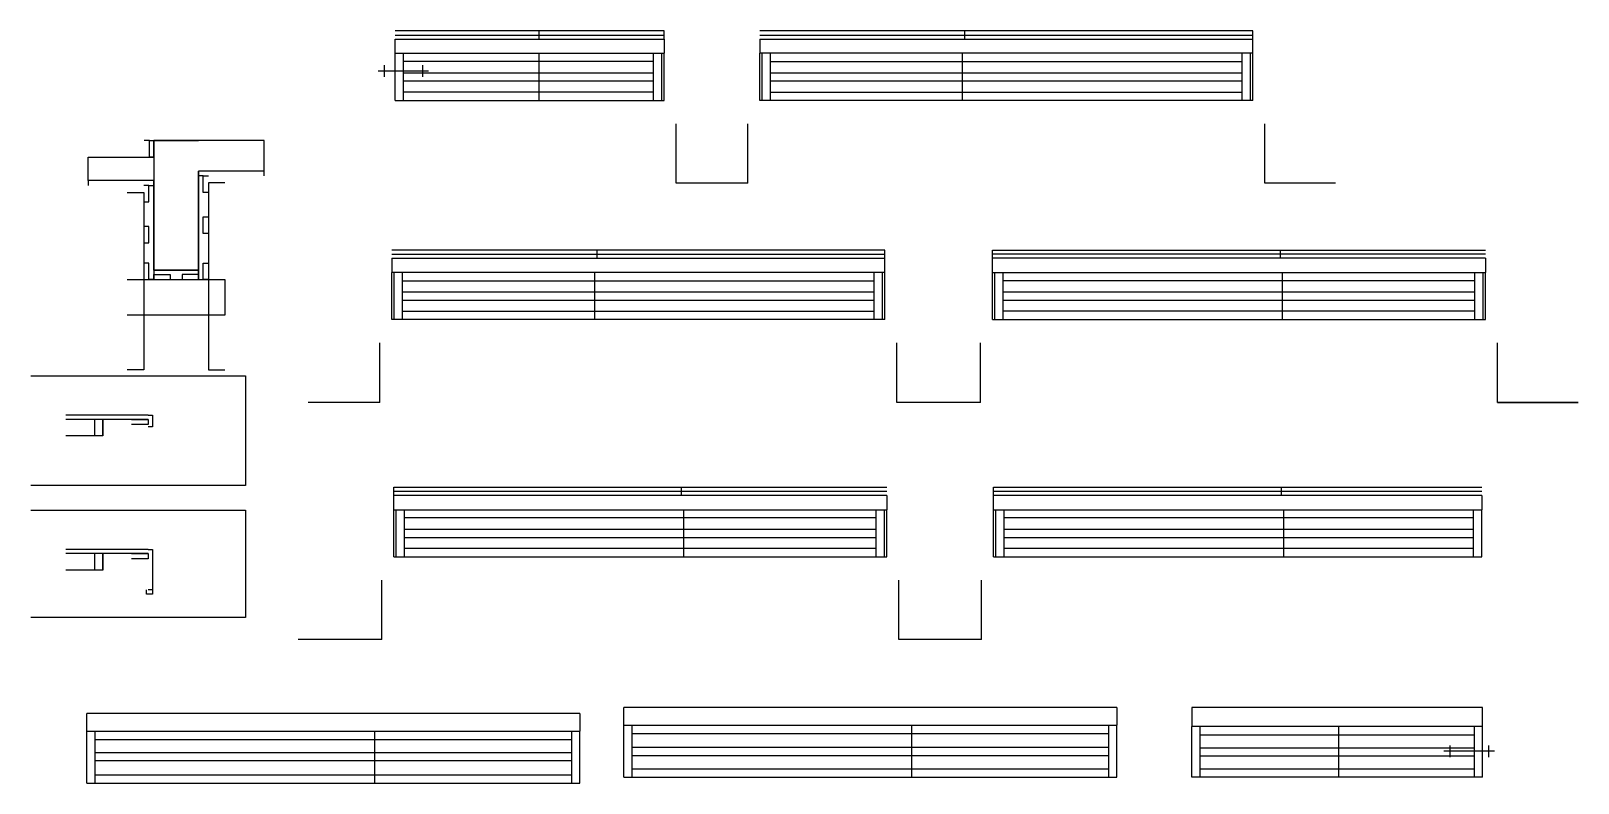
# Model space of a CAD drawing. Header units: metres. Extents: x 3013 to 4325, y 4113 to 4751.
import ezdxf

# ---------------------------------------------------------------- set-up
doc = ezdxf.new("R2010")
doc.units = ezdxf.units.M
for name, color, linetype in [('CONCRETO', 7, 'Continuous'), ('COTA', 7, 'Continuous'), ('Cotas', 7, 'Continuous'), ('Madeira', 7, 'Continuous'), ('NOMENCLATURA', 7, 'Continuous'), ('Painéis', 7, 'Continuous'), ('SARR_2.2x7', 7, 'Continuous'), ('SARR_3.5x7', 7, 'Continuous')]:
    doc.layers.add(name, color=color, linetype=linetype)

msp = doc.modelspace()

# ---------------------------------------------------------------- linework, layer by layer
at = {"layer": 'CONCRETO', "color": 7, "lineweight": 25}
for points in [[(3155.3, 4628.4), (3155.3, 4548.4), (3117.3, 4548.4), (3117.3, 4624.4), (3061.7, 4624.4), (3061.7, 4644.4), (3117.3, 4644.4), (3117.3, 4658.4), (3155.3, 4658.4)], [(3210.9, 4632.4), (3210.9, 4658.4), (3155.3, 4658.4), (3155.3, 4658.4), (3117.3, 4658.4), (3117.3, 4548.4), (3155.3, 4548.4), (3155.3, 4632.4)]]:
    msp.add_lwpolyline(points, dxfattribs=at)
at = {"layer": 'COTA', "color": 7, "lineweight": 25}
for p, q in [((3322, 4732.5), (3322, 4744.5)), ((3550, 4744.5), (3550, 4732.5)), ((3631.2, 4744.5), (3631.2, 4732.5)), ((4049.2, 4732.5), (4049.2, 4744.5)), ((3319.3, 4558.5), (3319.3, 4546.5)), ((3737.3, 4546.5), (3737.3, 4558.5)), ((3828.5, 4546.5), (3828.5, 4558.5)), ((4246.5, 4558.5), (4246.5, 4546.5)), ((3320.8, 4345.1), (3320.8, 4357.1)), ((3738.8, 4357.1), (3738.8, 4345.1)), ((3829.4, 4345.1), (3829.4, 4357.1)), ((4243.4, 4357.1), (4243.4, 4345.1)), ((3060.7, 4157.1), (3060.7, 4172.1)), ((3478.7, 4172.1), (3060.7, 4172.1)), ((3478.7, 4172.1), (3478.7, 4157.1)), ((3516, 4162.1), (3516, 4177.1)), ((3934, 4177.1), (3516, 4177.1)), ((3934, 4177.1), (3934, 4162.1)), ((3997.6, 4177.1), (3997.6, 4161.1)), ((4244.1, 4177.1), (3997.6, 4177.1)), ((4244.1, 4161.1), (4244.1, 4177.1))]:
    msp.add_line(p, q, dxfattribs=at)
at = {"layer": 'Cotas', "color": 7, "lineweight": 25}
for points in [[(3013.2, 4458.8), (3195.2, 4458.8), (3195.2, 4365.7), (3013.2, 4365.7)], [(3013.2, 4344.8), (3195.2, 4344.8), (3195.2, 4253.7), (3013.2, 4253.7)]]:
    msp.add_lwpolyline(points, dxfattribs=at)
at = {"layer": 'Madeira', "color": 7, "lineweight": 25}
for points in [[(3109.3, 4644.4), (3113.7, 4644.4), (3113.7, 4658.4), (3109.3, 4658.4)], [(3108.9, 4606.4), (3113.3, 4606.4), (3113.3, 4620.4), (3108.9, 4620.4)], [(3163.7, 4614.4), (3159.3, 4614.4), (3159.3, 4628.4), (3163.7, 4628.4)], [(3163.7, 4579.6), (3159.3, 4579.6), (3159.3, 4593.6), (3163.7, 4593.6)], [(3108.9, 4571.6), (3113.3, 4571.6), (3113.3, 4585.6), (3108.9, 4585.6)], [(3108.9, 4540.4), (3113.3, 4540.4), (3113.3, 4554.4), (3108.9, 4554.4)], [(3163.7, 4540.4), (3159.3, 4540.4), (3159.3, 4554.4), (3163.7, 4554.4)], [(3117.3, 4540.4), (3117.3, 4544.8), (3131.3, 4544.8), (3131.3, 4540.4)], [(3155.3, 4540.4), (3155.3, 4544.8), (3141.3, 4544.8), (3141.3, 4540.4)], [(3074.2, 4421.8), (3074.2, 4407.8), (3042.7, 4407.8)], [(3074.2, 4407.8), (3074.2, 4421.8), (3067.2, 4421.8), (3067.2, 4407.8)], [(3098.6, 4421.8), (3112.6, 4421.8), (3112.6, 4417.4), (3098.6, 4417.4)], [(3074.2, 4307.8), (3074.2, 4293.8), (3042.7, 4293.8)], [(3074.2, 4293.8), (3074.2, 4307.8), (3067.2, 4307.8), (3067.2, 4293.8)], [(3098.6, 4307.8), (3112.6, 4307.8), (3112.6, 4303.4), (3098.6, 4303.4)]]:
    msp.add_lwpolyline(points, dxfattribs=at)
at = {"layer": 'NOMENCLATURA', "color": 7, "lineweight": 25}
for p, q in [((3312.6, 4722.4), (3312.6, 4712.5)), ((3345.3, 4722.4), (3345.3, 4712.5)), ((3307.6, 4717.5), (3350.3, 4717.5)), ((3560.2, 4622.2), (3560.2, 4672.6)), ((3621, 4622.2), (3621, 4672.6)), ((4059.4, 4622.2), (4059.4, 4672.6)), ((3621, 4622.2), (3560.2, 4622.2)), ((4119.2, 4622.2), (4059.4, 4622.2)), ((3309.1, 4436.2), (3309.1, 4486.6)), ((3747.5, 4436.2), (3747.5, 4486.6)), ((3818.3, 4436.2), (3818.3, 4486.6)), ((4256.7, 4436.2), (4256.7, 4486.6)), ((3309.1, 4436.2), (3248.2, 4436.2)), ((3818.3, 4436.2), (3747.5, 4436.2)), ((4256.7, 4436.2), (4325, 4436.2)), ((4325, 4436.2), (4256.7, 4436.2)), ((3310.6, 4234.8), (3310.6, 4285.2)), ((3749, 4234.8), (3749, 4285.2)), ((3819.2, 4234.8), (3819.2, 4285.2)), ((3310.6, 4234.8), (3239.7, 4234.8)), ((3819.2, 4234.8), (3749, 4234.8)), ((4254, 4140.1), (4211.2, 4140.1)), ((4216.2, 4145.1), (4216.2, 4135.2)), ((4249, 4145.1), (4249, 4135.2))]:
    msp.add_line(p, q, dxfattribs=at)
at = {"layer": 'Painéis', "color": 7, "lineweight": 25}
for p, q in [((3444, 4744.5), (3444, 4751.5)), ((3805.1, 4744.5), (3805.1, 4751.5)), ((3322, 4732.5), (3550, 4732.5)), ((3322, 4692.5), (3322, 4732.5)), ((3444, 4692.5), (3444, 4732.5)), ((3548, 4692.5), (3548, 4732.5)), ((3550, 4692.5), (3550, 4732.5)), ((4049.2, 4732.5), (3631.2, 4732.5)), ((3631.2, 4692.5), (3631.2, 4732.5)), ((3633.2, 4692.5), (3633.2, 4732.5)), ((3803.2, 4692.5), (3803.2, 4732.5)), ((4047.2, 4692.5), (4047.2, 4732.5)), ((4049.2, 4692.5), (4049.2, 4732.5)), ((3322, 4692.5), (3550, 4692.5)), ((4049.2, 4692.5), (3631.2, 4692.5)), ((3493.3, 4558.5), (3493.3, 4565.5)), ((4072.6, 4558.5), (4072.6, 4565.5)), ((3737.3, 4546.5), (3319.3, 4546.5)), ((3319.3, 4506.5), (3319.3, 4546.5)), ((3321.3, 4506.5), (3321.3, 4546.5)), ((3491.3, 4506.5), (3491.3, 4546.5)), ((3735.3, 4506.5), (3735.3, 4546.5)), ((3737.3, 4506.5), (3737.3, 4546.5)), ((3828.5, 4546.5), (4246.5, 4546.5)), ((3828.5, 4506.5), (3828.5, 4546.5)), ((3830.5, 4506.5), (3830.5, 4546.5)), ((4074.5, 4506.5), (4074.5, 4546.5)), ((4244.5, 4506.5), (4244.5, 4546.5)), ((4246.5, 4506.5), (4246.5, 4546.5)), ((3737.3, 4506.5), (3319.3, 4506.5)), ((3828.5, 4506.5), (4246.5, 4506.5)), ((3112.6, 4425.4), (3042.7, 4425.4)), ((3112.6, 4421.8), (3042.7, 4421.8)), ((3564.8, 4357.1), (3564.8, 4364.1)), ((4073.4, 4357.1), (4073.4, 4364.1)), ((3320.8, 4345.1), (3738.8, 4345.1)), ((3320.8, 4305.1), (3320.8, 4345.1)), ((3322.8, 4305.1), (3322.8, 4345.1)), ((3566.8, 4305.1), (3566.8, 4345.1)), ((3736.8, 4305.1), (3736.8, 4345.1)), ((3738.8, 4305.1), (3738.8, 4345.1)), ((3829.4, 4345.1), (4243.4, 4345.1)), ((3829.4, 4305.1), (3829.4, 4345.1)), ((3831.4, 4305.1), (3831.4, 4345.1)), ((4075.4, 4305.1), (4075.4, 4345.1)), ((4243.4, 4305.1), (4243.4, 4345.1)), ((3112.6, 4311.4), (3042.7, 4311.4)), ((3112.6, 4307.8), (3042.7, 4307.8)), ((3320.8, 4305.1), (3738.8, 4305.1)), ((3829.4, 4305.1), (4243.4, 4305.1)), ((3516, 4162.1), (3934, 4162.1)), ((3516, 4118.1), (3516, 4162.1)), ((3760, 4118.1), (3760, 4162.1)), ((3934, 4118.1), (3934, 4162.1)), ((4244.1, 4161.1), (3997.6, 4161.1)), ((3997.6, 4118.1), (3997.6, 4161.1)), ((4122.1, 4118.1), (4122.1, 4161.1)), ((4244.1, 4118.1), (4244.1, 4161.1)), ((3060.7, 4157.1), (3478.7, 4157.1)), ((3060.7, 4113.1), (3060.7, 4157.1)), ((3304.7, 4113.1), (3304.7, 4157.1)), ((3478.7, 4113.1), (3478.7, 4157.1)), ((3060.7, 4113.1), (3478.7, 4113.1)), ((3516, 4118.1), (3934, 4118.1)), ((4244.1, 4118.1), (3997.6, 4118.1))]:
    msp.add_line(p, q, dxfattribs=at)
for points in [[(3322, 4744.5), (3550, 4744.5), (3550, 4751.5), (3322, 4751.5)], [(3631.2, 4744.5), (4049.2, 4744.5), (4049.2, 4751.5), (3631.2, 4751.5)], [(3113.7, 4658.4), (3117.3, 4658.4), (3117.3, 4644.4), (3113.7, 4644.4)], [(3210.9, 4628.4), (3210.9, 4632.4), (3155.3, 4632.4), (3155.3, 4628.4)], [(3117.3, 4620.4), (3117.3, 4624.4), (3061.7, 4624.4), (3061.7, 4620.4)], [(3113.3, 4620.4), (3117.3, 4620.4), (3117.3, 4540.4), (3113.3, 4540.4)], [(3159.3, 4628.4), (3155.3, 4628.4), (3155.3, 4540.4), (3159.3, 4540.4)], [(3319.3, 4558.5), (3737.3, 4558.5), (3737.3, 4565.5), (3319.3, 4565.5)], [(4246.5, 4558.5), (3828.5, 4558.5), (3828.5, 4565.5), (4246.5, 4565.5)], [(3155.3, 4544.8), (3155.3, 4548.4), (3117.3, 4548.4), (3117.3, 4544.8)], [(3112.6, 4425.4), (3116.2, 4425.4), (3116.2, 4415.4), (3112.6, 4415.4)], [(3738.8, 4357.1), (3320.8, 4357.1), (3320.8, 4364.1), (3738.8, 4364.1)], [(4243.4, 4357.1), (3829.4, 4357.1), (3829.4, 4364.1), (4243.4, 4364.1)], [(3112.6, 4311.4), (3116.2, 4311.4), (3116.2, 4277), (3112.6, 4277)], [(3116.2, 4277), (3116.2, 4273.4), (3111.2, 4273.4), (3111.2, 4277)]]:
    msp.add_lwpolyline(points, dxfattribs=at)
at = {"layer": 'SARR_2.2x7', "color": 7, "lineweight": 25}
for p, q in [((3322, 4748), (3444, 4748)), ((3444, 4748), (3550, 4748)), ((3631.2, 4748), (3805.1, 4748)), ((3805.1, 4748), (4049.2, 4748)), ((3329, 4692.5), (3329, 4732.5)), ((3444, 4725.5), (3329, 4725.5)), ((3541, 4725.5), (3444, 4725.5)), ((3541, 4692.5), (3541, 4732.5)), ((3640.2, 4692.5), (3640.2, 4732.5)), ((3640.2, 4725.5), (3803.2, 4725.5)), ((3803.2, 4725.5), (4040.2, 4725.5)), ((4040.2, 4692.5), (4040.2, 4732.5)), ((3329, 4716), (3444, 4716)), ((3444, 4716), (3541, 4716)), ((3640.2, 4716), (3803.2, 4716)), ((3803.2, 4716), (4040.2, 4716)), ((3329, 4709), (3444, 4709)), ((3444, 4699.5), (3329, 4699.5)), ((3444, 4709), (3541, 4709)), ((3541, 4699.5), (3444, 4699.5)), ((3640.2, 4709), (3803.2, 4709)), ((3640.2, 4699.5), (3803.2, 4699.5)), ((3803.2, 4709), (4040.2, 4709)), ((3803.2, 4699.5), (4040.2, 4699.5)), ((3319.3, 4562), (3493.3, 4562)), ((3493.3, 4562), (3737.3, 4562)), ((4072.6, 4562), (3828.5, 4562)), ((4246.5, 4562), (4072.6, 4562)), ((3328.3, 4506.5), (3328.3, 4546.5)), ((3328.3, 4539.5), (3491.3, 4539.5)), ((3491.3, 4539.5), (3728.3, 4539.5)), ((3728.3, 4506.5), (3728.3, 4546.5)), ((3837.5, 4506.5), (3837.5, 4546.5)), ((4074.5, 4539.5), (3837.5, 4539.5)), ((4237.5, 4539.5), (4074.5, 4539.5)), ((4237.5, 4506.5), (4237.5, 4546.5)), ((3328.3, 4530), (3491.3, 4530)), ((3491.3, 4530), (3728.3, 4530)), ((3837.5, 4530), (4074.5, 4530)), ((4074.5, 4530), (4237.5, 4530)), ((3328.3, 4523), (3491.3, 4523)), ((3328.3, 4513.5), (3491.3, 4513.5)), ((3491.3, 4523), (3728.3, 4523)), ((3491.3, 4513.5), (3728.3, 4513.5)), ((3837.5, 4523), (4074.5, 4523)), ((4074.5, 4513.5), (3837.5, 4513.5)), ((4074.5, 4523), (4237.5, 4523)), ((4237.5, 4513.5), (4074.5, 4513.5)), ((3564.8, 4360.6), (3320.8, 4360.6)), ((3738.8, 4360.6), (3564.8, 4360.6)), ((4073.4, 4360.6), (3829.4, 4360.6)), ((4243.4, 4360.6), (4073.4, 4360.6)), ((3329.8, 4305.1), (3329.8, 4345.1)), ((3729.8, 4305.1), (3729.8, 4345.1)), ((3838.4, 4305.1), (3838.4, 4345.1)), ((4236.4, 4305.1), (4236.4, 4345.1)), ((3566.8, 4338.1), (3329.8, 4338.1)), ((3729.8, 4338.1), (3566.8, 4338.1)), ((4075.4, 4338.1), (3838.4, 4338.1)), ((4236.4, 4338.1), (4075.4, 4338.1)), ((3329.8, 4328.6), (3566.8, 4328.6)), ((3329.8, 4321.6), (3566.8, 4321.6)), ((3566.8, 4328.6), (3729.8, 4328.6)), ((3566.8, 4321.6), (3729.8, 4321.6)), ((3838.4, 4328.6), (4075.4, 4328.6)), ((3838.4, 4321.6), (4075.4, 4321.6)), ((4075.4, 4328.6), (4236.4, 4328.6)), ((4075.4, 4321.6), (4236.4, 4321.6)), ((3566.8, 4312.1), (3329.8, 4312.1)), ((3729.8, 4312.1), (3566.8, 4312.1)), ((4075.4, 4312.1), (3838.4, 4312.1)), ((4236.4, 4312.1), (4075.4, 4312.1)), ((3522.9, 4118.1), (3522.9, 4162.1)), ((3927, 4118.1), (3927, 4162.1)), ((4004.6, 4118.1), (4004.6, 4161.1)), ((4237.1, 4118.1), (4237.1, 4161.1)), ((3067.7, 4113.1), (3067.7, 4157.1)), ((3067.7, 4150.1), (3304.7, 4150.1)), ((3304.7, 4150.1), (3471.8, 4150.1)), ((3471.8, 4113.1), (3471.8, 4157.1)), ((3522.9, 4155.1), (3760, 4155.1)), ((3760, 4155.1), (3927, 4155.1)), ((4004.6, 4154.1), (4122.1, 4154.1)), ((4122.1, 4154.1), (4237.1, 4154.1)), ((3067.7, 4139.1), (3304.7, 4139.1)), ((3304.7, 4139.1), (3471.8, 4139.1)), ((3522.9, 4143.6), (3760, 4143.6)), ((3522.9, 4136.6), (3760, 4136.6)), ((3760, 4143.6), (3927, 4143.6)), ((3760, 4136.6), (3927, 4136.6)), ((4004.6, 4143.1), (4122.1, 4143.1)), ((4004.6, 4136.1), (4122.1, 4136.1)), ((4122.1, 4143.1), (4237.1, 4143.1)), ((4122.1, 4136.1), (4237.1, 4136.1)), ((3067.7, 4132.1), (3304.7, 4132.1)), ((3067.7, 4120.1), (3304.7, 4120.1)), ((3304.7, 4132.1), (3471.8, 4132.1)), ((3304.7, 4120.1), (3471.8, 4120.1)), ((3522.9, 4125.1), (3760, 4125.1)), ((3760, 4125.1), (3927, 4125.1)), ((4004.6, 4125.1), (4122.1, 4125.1)), ((4122.1, 4125.1), (4237.1, 4125.1))]:
    msp.add_line(p, q, dxfattribs=at)
at = {"layer": 'SARR_3.5x7', "color": 7, "lineweight": 25}
for points in [[(3177.7, 4622.4), (3163.7, 4622.4), (3163.7, 4463.9), (3177.7, 4463.9)], [(3094.9, 4614.4), (3108.9, 4614.4), (3108.9, 4463.9), (3094.9, 4463.9)], [(3094.9, 4540.4), (3177.7, 4540.4), (3177.7, 4510.3), (3094.9, 4510.3)]]:
    msp.add_lwpolyline(points, dxfattribs=at)

doc.saveas('drawing.dxf')
